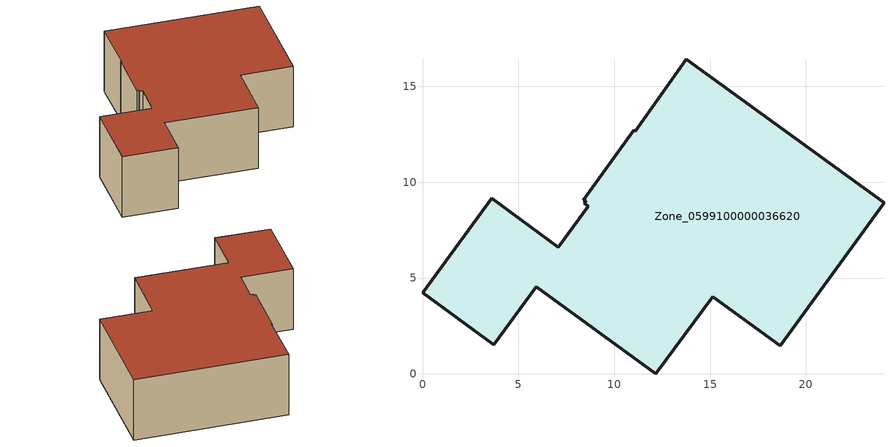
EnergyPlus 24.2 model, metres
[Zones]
Zone_0599100000036620
 floor ground (C_G): 8.37,9.06 11.02,12.71 11.1,12.66 13.76,16.43 24.07,8.93 18.65,1.47 15.13,4.02 12.17,0 5.93,4.55 3.71,1.51 0,4.23 3.6,9.15 7.07,6.61 8.65,8.76 8.44,8.9 8.54,9.04 z1.29
 wall outside (C_F): 3.6,9.15 0,4.23 3.71,1.51 5.93,4.55 12.17,0 15.13,4.02 18.65,1.47 24.07,8.93 13.76,16.43 11.1,12.66 11.02,12.71 8.37,9.06 8.54,9.04 8.44,8.9 8.65,8.76 7.07,6.61 3.6,9.15 z1.29:6.94
 roof outside (C_R): 24.07,8.93 13.76,16.43 11.1,12.66 11.02,12.71 8.37,9.06 8.54,9.04 8.44,8.9 8.65,8.76 7.07,6.61 3.6,9.15 0,4.23 3.71,1.51 5.93,4.55 12.17,0 15.13,4.02 18.65,1.47 z6.94
[BUILDING]
Pand.0599100000036620: North Axis=0; Terrain=City; Loads Convergence Tolerance Value=0.04; Temperature Convergence Tolerance Value=0.4; Solar Distribution=FullExterior; Maximum Number of Warmup Days=25; Minimum Number of Warmup Days=1
[Site:Location]
Rotterdam.The.Hague.AP_ZH_NLD Design_Conditions: Latitude=51.96; Longitude=4.45; Time Zone=1; Elevation=-4.5
[SITE:GROUNDTEMPERATURE:BUILDINGSURFACE]
18, 18, 18, 18, 18, 18, 18, 18, 18, 18, 18, 18
[MATERIAL] Thermal Absorptance=0.9; Solar Absorptance=0.7; Visible Absorptance=0.7
Name | Roughness | Thickness | Conductivity | Density | Specific Heat
G.D.1975-1991 | MediumSmooth | 0.15 | 0.288461 | 540 | 1210
F.D.1975-1991 | Rough | 0.3 | 0.230769 | 1920 | 840
R.D.1975-1991 | MediumRough | 0.2 | 0.153846 | 1500 | 1000
[CONSTRUCTION]
C_G: G.D.1975-1991
C_F: F.D.1975-1991
C_R: R.D.1975-1991
[ZONE]
Zone_0599100000036620: Type=1; Multiplier=1; Ceiling Height=Autocalculate; Volume=Autocalculate; Floor Area=autocalculate; Part of Total Floor Area=Yes
[ZONEINFILTRATION:DESIGNFLOWRATE]
Infil_Zone_0599100000036620: Zone or ZoneList or Space or SpaceList=Zone_0599100000036620; Schedule=AlwaysOn; Design Flow Rate Calculation Method=Flow/Area; Flow Rate per Floor Area=0.0042; Constant Term Coefficient=1; Temperature Term Coefficient=0; Velocity Term Coefficient=0; Velocity Squared Term Coefficient=0
[HVACTEMPLATE:ZONE:IDEALLOADSAIRSYSTEM]
Zone_0599100000036620: Maximum Heating Supply Air Temperature=50; Minimum Cooling Supply Air Temperature=13; Maximum Heating Supply Air Humidity Ratio=0.0156; Minimum Cooling Supply Air Humidity Ratio=0.0077; Heating Limit=NoLimit; Cooling Limit=NoLimit; Dehumidification Control Type=ConstantSensibleHeatRatio; Cooling Sensible Heat Ratio=0.7; Dehumidification Setpoint=60; Humidification Control Type=None; Humidification Setpoint=30; Outdoor Air Method=None; Outdoor Air Flow Rate per Person=0.00944; Outdoor Air Flow Rate per Zone Floor Area=0; Outdoor Air Flow Rate per Zone=0; Demand Controlled Ventilation Type=None; Outdoor Air Economizer Type=NoEconomizer; Heat Recovery Type=None; Sensible Heat Recovery Effectiveness=0.7; Latent Heat Recovery Effectiveness=0.65
[ZONECONTROL:THERMOSTAT]
ThermostatControl_Zone_0599100000036620: Zone or ZoneList=Zone_0599100000036620; Control Type Schedule=DualSetpointControlType; Control 1=Thermostat_Zone_0599100000036620; Temperature Difference Between Cutout And Setpoint=0
[THERMOSTATSETPOINT:DUALSETPOINT]
Thermostat_Zone_0599100000036620: Heating Setpoint Temperature Schedule=HeatingSetpoint_Zone_0599100000036620; Cooling Setpoint Temperature Schedule=CoolingSetpoint_Zone_0599100000036620
[SCHEDULE:COMPACT]
HeatingSetpoint_Zone_0599100000036620: Through: 12/31, For: AllDays, Until: 24:00, 21
CoolingSetpoint_Zone_0599100000036620: Through: 12/31, For: AllDays, Until: 24:00, 24
DualSetpointControlType: Through: 12/31, For: AllDays, Until: 24:00, 4
AlwaysOn: Through: 12/31, For: AllDays, Until: 24:00, 1
